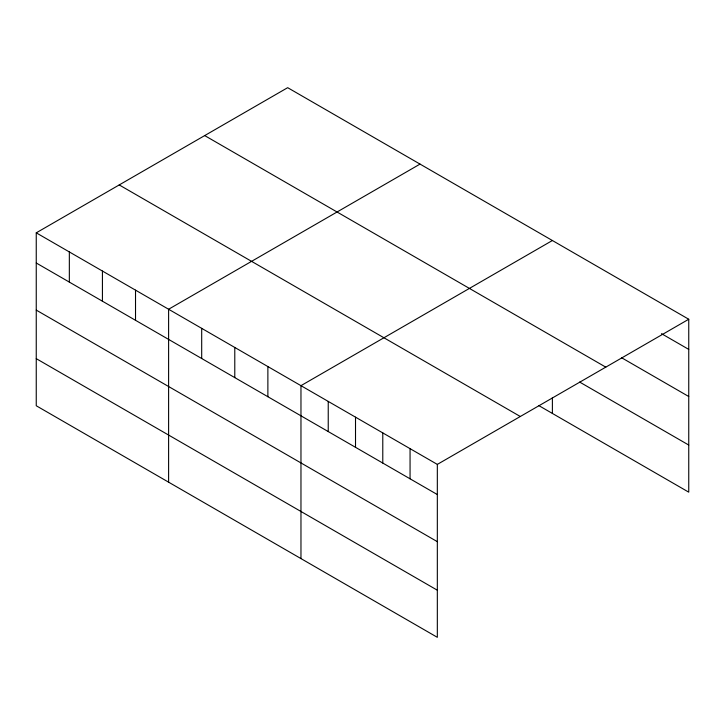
<?xml version="1.0" encoding="UTF-8"?>
<svg xmlns="http://www.w3.org/2000/svg" width="725" height="725" viewBox="0 0 725 725"><rect width="100%" height="100%" fill="white"/><g stroke="black" fill="none" stroke-linecap="round" stroke-linejoin="round"><path stroke-width="1.09" d="M36.25 232.834L437.329 464.399L437.329 637.32L36.25 405.755L36.25 232.834L287.671 87.68L688.75 319.245L688.75 492.166L538.757 405.565M420.029 164.095L168.608 309.249L168.608 482.179M552.387 240.51L300.966 385.664L300.966 558.594M437.329 464.399L688.75 319.245M661.481 333.654L688.75 349.396M621.543 357.706L688.75 396.512M204.704 135.584L605.783 367.14M579.656 382.066L688.75 445.05M119.217 184.929L520.296 416.494M36.25 262.994L437.329 494.55M36.25 310.101L437.329 541.666M36.25 358.648L437.329 590.204M552.387 397.726L552.387 413.431M410.06 448.648L410.06 478.808M382.782 432.907L382.782 463.058M355.513 417.156L355.513 447.316M328.235 401.414L328.235 431.565M267.878 366.56L267.878 396.72M234.782 347.456L234.782 377.616M201.695 328.353L201.695 358.513M135.521 290.145L135.521 320.305M102.424 271.041L102.424 301.201M69.337 251.938L69.337 282.097"/></g></svg>
